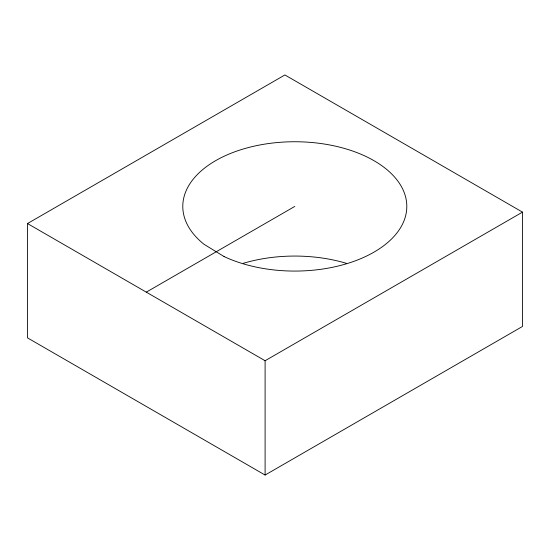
<?xml version="1.0" encoding="UTF-8"?>
<svg xmlns="http://www.w3.org/2000/svg" width="550" height="550" viewBox="0 0 550 550"><rect width="100%" height="100%" fill="white"/><g stroke="black" fill="none" stroke-linecap="round" stroke-linejoin="round"><path stroke-width="0.82" d="M27.5 223.554L284.9 74.951L522.5 212.128L522.5 326.446L265.1 475.049L27.5 337.872L27.5 223.554L265.1 360.738L522.5 212.128M146.3 292.146L294.8 206.408M265.1 360.738L265.1 475.049M243.272 263.312A112.007 64.666 0 0 1 346.582 263.388M224.063 256.548L203.995 244.269A112.007 64.666 0 0 1 273.749 142.897A112.007 64.666 0 0 1 403.397 222.234A112.007 64.666 0 0 1 224.063 256.548"/></g></svg>
